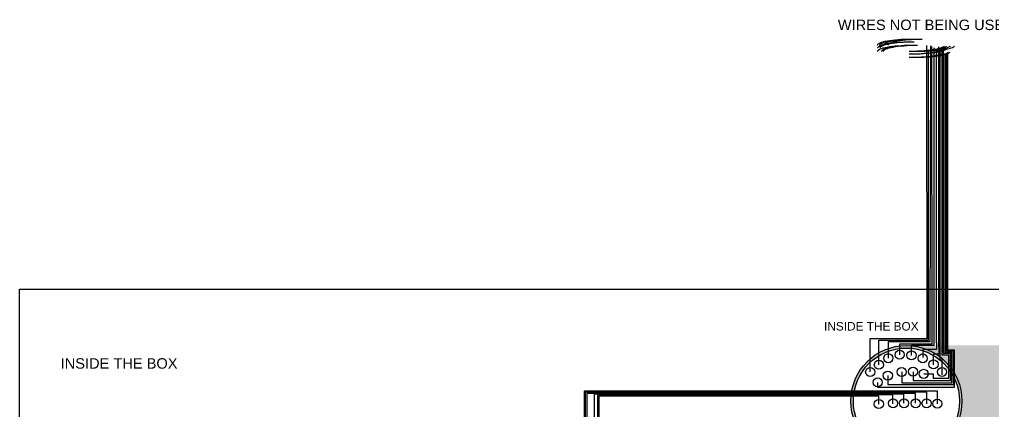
# Paper-space layout 'Layout2' of a CAD drawing. Header units: inches. Extents: x 1.28 to 10.29, y 0.23 to 7.34.
# Drawn here: x 2.115 to 4.853, y 5.564 to 6.667 of the extents above; entities that cross this region are included whole.
import ezdxf

# ---------------------------------------------------------------- set-up
doc = ezdxf.new("R2010")
doc.units = ezdxf.units.IN
doc.header["$LTSCALE"] = 0.002
doc.header["$MEASUREMENT"] = 0
doc.linetypes.add('ACAD_ISO02W100', pattern=[15, 12, -3])
for name, color, linetype in [('Black GND', 250, 'Continuous'), ('goes out of box', 4, 'Continuous'), ('Texts', 6, 'Continuous'), ('White Wire Cape', 251, 'Continuous')]:
    doc.layers.add(name, color=color, linetype=linetype)
for name, color, linetype, lineweight in [('White Wires Hole', 251, 'ACAD_ISO02W100', 25), ('White Wires Not Used', 251, 'Continuous', 25), ('White Wires Parallax', 251, 'Continuous', 25)]:
    doc.layers.add(name, color=color, linetype=linetype, lineweight=lineweight)
doc.styles.get("Standard").update_dxf_attribs({"font": 'arial.ttf'})

psp = doc.layouts.new('Layout2')

# ---------------------------------------------------------------- hatches: boundary and pattern name
at = {"layer": 'goes out of box'}
h = psp.add_hatch(color=256, dxfattribs=at)
h.dxf.hatch_style = 1
h.paths.add_polyline_path([(4.4518, 5.5935, 1), (4.7641, 5.5935, 1)])
h.paths.add_polyline_path([(4.7571, 5.5935, -1), (4.4588, 5.5935, -1)], flags=16)
at = {"layer": 'White Wires Hole', "transparency": 33554687}
h = psp.add_hatch(color=4, dxfattribs=at)
h.dxf.hatch_style = 1
h.paths.add_polyline_path([(4.9055, 5.7502), (4.7243, 5.7499), (4.7243, 5.7367), (4.7435, 5.7367), (4.7435, 5.7335), (4.7435, 5.671, -0.130634), (4.7641, 5.5935, -0.174959), (4.7281, 5.4938), (4.7281, 5.4376), (4.9055, 5.438)])
h.paths.add_polyline_path([(4.7435, 5.7335), (4.7435, 5.7367), (4.7243, 5.7367), (4.7243, 5.7499), (4.7207, 5.7499), (4.7207, 5.7335), (4.7405, 5.7335), (4.7405, 5.676, -0.009181), (4.7435, 5.671)])
h.paths.add_polyline_path([(4.7405, 5.7335), (4.7207, 5.7335), (4.7207, 5.7499), (4.7165, 5.7499), (4.7165, 5.7297), (4.7358, 5.7297), (4.7358, 5.6832, -0.013843), (4.7405, 5.676)])
h.paths.add_polyline_path([(4.7358, 5.7297), (4.7165, 5.7297), (4.7165, 5.7499), (4.7145, 5.7499), (4.7145, 5.7269), (4.7165, 5.7269), (4.7315, 5.7269), (4.7315, 5.7226), (4.7315, 5.6889, -0.011389), (4.7358, 5.6832)])
h.paths.add_polyline_path([(4.7315, 5.7269), (4.7165, 5.7269), (4.7145, 5.7269), (4.7145, 5.7499), (4.7124, 5.7499), (4.7124, 5.7226), (4.7276, 5.7226), (4.7276, 5.6938, -0.010079), (4.7315, 5.6889), (4.7315, 5.7226)])
h.paths.add_polyline_path([(4.7276, 5.7226), (4.7124, 5.7226), (4.7124, 5.7499), (4.7082, 5.7499), (4.7082, 5.7132, -0.043998), (4.7276, 5.6938)])
h.paths.add_polyline_path([(4.7082, 5.7499), (4.7056, 5.7498), (4.7056, 5.7386), (4.6841, 5.7386), (4.6841, 5.7298, -0.046915), (4.7082, 5.7132)])
h.paths.add_polyline_path([(4.7056, 5.7498), (4.7032, 5.7498), (4.7032, 5.7467), (4.6535, 5.7467), (4.6535, 5.7428, -0.053396), (4.6841, 5.7298), (4.6841, 5.7386), (4.7056, 5.7386)])
h.paths.add_polyline_path([(4.7032, 5.7498), (4.6226, 5.7497), (4.6226, 5.749, -0.050676), (4.6535, 5.7428), (4.6535, 5.7467), (4.7032, 5.7467)])
h.paths.add_polyline_path([(4.7281, 5.4938, -0.04037), (4.7105, 5.4758), (4.7105, 5.4376), (4.7281, 5.4376)])
h.paths.add_polyline_path([(4.7105, 5.4758, -0.050311), (4.6849, 5.4577), (4.6849, 5.4375), (4.7105, 5.4376)])
h.paths.add_polyline_path([(4.6849, 5.4577, -0.041428), (4.6615, 5.4468), (4.6615, 5.4398), (4.6354, 5.4398, -0.04318), (4.6086, 5.4374), (4.6849, 5.4375)])
h.paths.add_polyline_path([(4.6615, 5.4468, -0.043352), (4.6354, 5.4398), (4.6615, 5.4398)], flags=17)
h.paths.add_polyline_path([(5.2207, 5.7509), (4.9055, 5.7502), (4.9055, 5.438), (5.221, 5.4386, -0.414214), (5.0648, 5.5947, -0.413632)])

# ---------------------------------------------------------------- linework, layer by layer
at = {"layer": 'Black GND', "color": 251}
for p, q in [((4.6925, 5.7574), (4.6925, 5.7388)), ((4.6925, 5.7388), (4.6545, 5.7388)), ((4.6545, 5.7388), (4.6545, 5.7163)), ((4.6989, 5.7248), (4.6841, 5.7248)), ((4.6989, 5.7467), (4.6989, 5.7248)), ((4.7032, 5.7092), (4.7082, 5.7092))]:
    psp.add_line(p, q, dxfattribs=at)
at = {"layer": 'goes out of box'}
for centre, radius in [((4.6079, 5.5935), 0.1561), ((4.6079, 5.5935), 0.1491), ((4.6079, 5.5935), 0.1491), ((4.5572, 5.7139), 0.0128), ((4.5891, 5.7236), 0.0128), ((4.6223, 5.722), 0.0128), ((4.654, 5.7135), 0.0128), ((4.5306, 5.6954), 0.0128), ((4.6841, 5.6966), 0.0128), ((4.5062, 5.6753), 0.0128), ((4.5557, 5.6651), 0.0128), ((4.5947, 5.6752), 0.0128), ((4.6266, 5.676), 0.0128), ((4.6567, 5.6698), 0.0128), ((4.7082, 5.6754), 0.0128), ((4.5269, 5.6459), 0.0128), ((4.5305, 5.5848), 0.0128), ((4.5706, 5.587), 0.0128), ((4.6012, 5.587), 0.0128), ((4.634, 5.587), 0.0128), ((4.6646, 5.587), 0.0128), ((4.6952, 5.586), 0.0128)]:
    psp.add_circle(centre, radius, dxfattribs=at)
at = {"layer": 'White Wire Cape', "color": 18, "true_color": 0x000000}
psp.add_lwpolyline([(2.1147, 5.9079), (4.9055, 5.9079), (4.9055, 3.3586), (2.1147, 3.3586)], close=True, dxfattribs=at)
at = {"layer": 'White Wires Hole'}
for centre in [(4.6211, 6.5943), (4.6211, 6.5865), (4.6276, 6.5943), (4.6276, 6.5943), (4.6276, 6.5865), (4.6276, 6.5865), (4.6276, 6.5865), (4.6376, 6.5943), (4.6376, 6.5943), (4.6505, 6.5941), (4.6211, 6.577), (4.6326, 6.577), (4.6376, 6.577), (4.6376, 6.577)]:
    psp.add_ellipse(centre, major_axis=(-0.0941, 0), ratio=0.184204, dxfattribs=at)
at = {"layer": 'White Wires Not Used'}
for p, q in [((4.6659, 5.7694), (4.6654, 6.5935)), ((4.6698, 5.7645), (4.6698, 6.5795)), ((4.6745, 5.7609), (4.6763, 6.5923)), ((4.6801, 5.7547), (4.6792, 6.5906)), ((4.6864, 5.7506), (4.6864, 6.5872)), ((4.6925, 5.7574), (4.6925, 6.5749)), ((4.6989, 5.7467), (4.6989, 6.5893)), ((4.7032, 5.7092), (4.7032, 6.584)), ((4.7082, 5.7226), (4.7082, 6.5873)), ((4.7124, 5.7269), (4.7124, 6.5838)), ((4.7165, 5.7297), (4.7165, 6.5692)), ((4.7207, 5.7335), (4.7207, 6.5709)), ((4.7243, 5.7367), (4.7243, 6.5702)), ((4.5062, 5.6753), (4.5062, 5.7694)), ((4.5062, 5.7694), (4.6659, 5.7694)), ((4.5306, 5.6954), (4.5306, 5.7645)), ((4.5306, 5.7645), (4.6698, 5.7645)), ((4.5572, 5.7139), (4.5573, 5.7611)), ((4.5572, 5.7611), (4.6745, 5.7609)), ((4.5894, 5.7234), (4.5894, 5.7547)), ((4.5894, 5.7547), (4.6801, 5.7547)), ((4.6226, 5.7216), (4.6226, 5.7506)), ((4.6226, 5.7506), (4.6864, 5.7506)), ((4.6841, 5.6949), (4.6841, 5.724)), ((4.7165, 5.7269), (4.7124, 5.7269)), ((4.7358, 5.7297), (4.7165, 5.7297)), ((4.7315, 5.7269), (4.7165, 5.7269)), ((4.7405, 5.7335), (4.7207, 5.7335)), ((4.7435, 5.7367), (4.7243, 5.7367)), ((4.7315, 5.7226), (4.7315, 5.7269)), ((4.7358, 5.6449), (4.7358, 5.7297)), ((4.7405, 5.6399), (4.7405, 5.7335)), ((4.7435, 5.7335), (4.7435, 5.7367)), ((4.7435, 5.6322), (4.7435, 5.7335)), ((4.7276, 5.7226), (4.7082, 5.7226)), ((4.7082, 5.6673), (4.7082, 5.7092)), ((4.7276, 5.6577), (4.7276, 5.7226)), ((4.7315, 5.6513), (4.7315, 5.7226)), ((4.5947, 5.6752), (4.5947, 5.6449)), ((4.6266, 5.676), (4.6266, 5.6513)), ((4.6567, 5.6698), (4.683, 5.6698)), ((4.683, 5.6698), (4.683, 5.6577)), ((4.5269, 5.6459), (4.5269, 5.6322)), ((4.5557, 5.6651), (4.5557, 5.6399)), ((4.5947, 5.6449), (4.7358, 5.6449)), ((4.6266, 5.6513), (4.7315, 5.6513)), ((4.683, 5.6577), (4.7276, 5.6577)), ((4.5269, 5.6322), (4.7435, 5.6322)), ((4.5557, 5.6399), (4.7405, 5.6399))]:
    psp.add_line(p, q, dxfattribs=at)
at = {"layer": 'White Wires Parallax', "lineweight": -3}
for p, q in [((3.7079, 5.6215), (3.7023, 5.6215)), ((3.7023, 5.6215), (3.7023, 5.4904)), ((3.7062, 5.6168), (3.7062, 5.6184)), ((3.7278, 5.6184), (3.7062, 5.6184)), ((3.7062, 5.4904), (3.7062, 5.6168)), ((4.6952, 5.6215), (3.7079, 5.6215)), ((4.634, 5.6143), (3.7098, 5.6143)), ((3.7098, 5.6143), (3.7098, 5.4904)), ((4.665, 5.6184), (3.7278, 5.6184)), ((4.6011, 5.6126), (3.7301, 5.6126)), ((3.7301, 5.6126), (3.7301, 5.4904)), ((4.4452, 5.6106), (3.7395, 5.6106)), ((3.7395, 5.6106), (3.7395, 5.4904)), ((4.5305, 5.607), (3.7436, 5.607)), ((3.7436, 5.607), (3.7436, 5.4904))]:
    psp.add_line(p, q, dxfattribs=at)
at = {"layer": 'White Wires Parallax'}
for p, q in [((4.634, 5.587), (4.634, 5.6143)), ((4.665, 5.5859), (4.665, 5.6184)), ((4.6952, 5.586), (4.6952, 5.6215)), ((4.5702, 5.6106), (4.4452, 5.6106)), ((4.5305, 5.5848), (4.5305, 5.607)), ((4.5702, 5.5858), (4.5702, 5.6106)), ((4.6011, 5.587), (4.6011, 5.6126))]:
    psp.add_line(p, q, dxfattribs=at)

# ---------------------------------------------------------------- texts
at = {"layer": 'Texts'}
for s, height, p in [('WIRES NOT BEING USED', 0.029382, (4.4152, 6.6369)), ('INSIDE THE BOX', 0.023776, (4.3765, 5.7918)), ('INSIDE THE BOX', 0.029382, (2.2305, 5.6845))]:
    psp.add_text(s, height=height, dxfattribs=at).set_placement(p)

doc.saveas('drawing.dxf')
